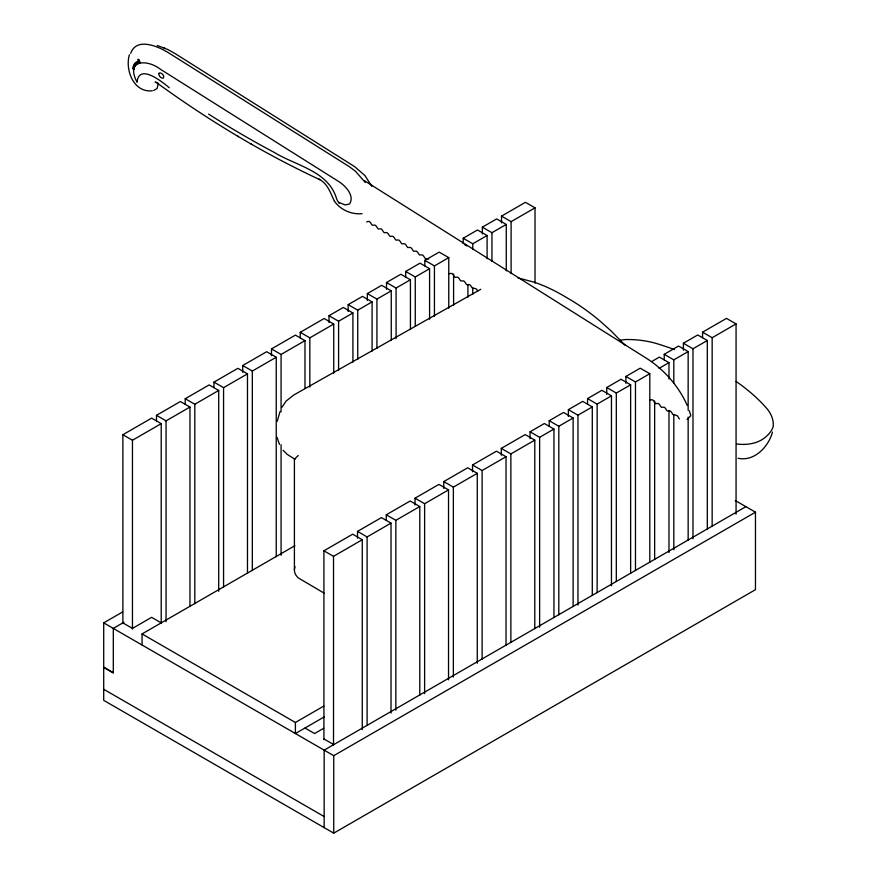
<?xml version="1.0" encoding="UTF-8"?>
<svg xmlns="http://www.w3.org/2000/svg" width="877" height="877" viewBox="0 0 877 877"><rect width="100%" height="100%" fill="white"/><g stroke="black" fill="none" stroke-linecap="round" stroke-linejoin="round"><path stroke-width="1.32" d="M136.933 81.967C125.225 59.68 147.029 58.847 160.48 69.294L339.443 181.999C345.944 186.373 354.768 195.878 349.594 203.946L345.242 204.977L338.96 202.455C340.188 204.944 336.779 200.055 336.516 198.498C328.316 170.851 295.746 165.709 274.391 152.477A986.954 569.82 60 0 1 208.605 114.098M137.053 82.01C139.125 62.442 163.813 83.249 169.239 87.689M277.209 421.344L280.026 411.565M158.353 83.348L157.06 88.555L153.661 90.506M772.494 432.131C768.515 446.7 754.384 461.828 738.039 458.265M129.39 54.791C124.863 69.897 133.721 92.94 152.313 90.791M130.684 53.333C136.538 36.615 159 46.667 169.272 53.267L349.298 166.652L355.503 171.289L365.26 182.449M294.409 570.017L294.409 459.252L298.257 455.47M282.054 407.125L286.045 401.129L293.916 394.935L480.771 289.289M366.696 222.056L367.693 221.432C371.07 220.127 371.322 226.935 373.602 225.148C376.967 223.843 377.22 230.651 379.5 228.864C382.876 227.56 383.117 234.367 385.398 232.58C388.774 231.276 389.015 238.084 391.295 236.286C394.672 234.992 394.913 241.8 397.193 240.002C400.57 238.708 400.822 245.516 403.091 243.718C406.468 242.425 406.72 249.232 409 247.435C412.365 246.141 412.618 252.938 414.898 251.151C418.274 249.846 418.515 256.654 420.796 254.867C424.172 253.563 424.413 260.37 426.693 258.583L428.721 259.022M687.02 419.535L690.846 415.753L689.3 410.699M122.879 623.58L122.879 434.718L151.633 418.121L161.215 423.657L161.215 623.141M156.479 420.785L156.479 415.325L180.388 401.523L189.969 407.049L189.969 606.544M185.222 404.187L185.222 398.728L209.143 384.915L218.724 390.451L218.724 591.306M213.977 387.59L213.977 382.12L237.897 368.318L247.478 373.854L247.478 573.339M242.732 372.352L242.732 365.523L266.652 351.71L276.233 357.246L276.233 556.742M271.486 355.755L271.486 348.925L295.406 335.113L304.988 340.649L304.988 388.467M300.241 337.788L300.241 332.317L324.161 318.515L333.742 324.052L333.742 373.24M328.996 322.55L328.996 315.72L343.324 307.443L352.916 312.979L352.916 362.168M348.169 311.478L348.169 304.648L362.497 296.382L372.078 301.907L372.078 351.096M367.342 300.416L367.342 293.587L381.67 285.31L391.252 290.846L391.252 340.035M386.505 289.344L386.505 282.515L400.833 274.249L410.425 279.774L410.425 328.963M405.678 276.913L405.678 271.453L420.006 263.177L429.587 268.713L429.587 319.261M424.841 265.852L424.841 260.381L439.169 252.105L448.761 257.641L448.761 308.2M463.188 243.707L463.188 238.248L477.516 229.971L487.097 235.507L487.097 258.737M482.35 234.006L482.35 227.176L496.678 218.91L506.27 224.435L506.27 270.894M501.523 222.944L501.523 216.115L525.433 202.302L535.025 207.838L535.025 283.107M122.879 434.718L132.46 440.254L161.215 423.657M156.479 415.325L166.06 420.861L189.969 407.049M185.222 398.728L194.815 404.253L218.724 390.451M213.977 382.12L223.569 387.656L247.478 373.854M242.732 365.523L252.324 371.059L276.233 357.246M271.486 348.925L281.078 354.451L304.988 340.649M300.241 332.317L309.833 337.853L333.742 324.052M328.996 315.72L338.588 321.256L352.916 312.979M348.169 304.648L357.75 310.184L372.078 301.907M367.342 293.587L376.924 299.112L391.252 290.846M386.505 282.515L396.086 288.051L410.425 279.774M405.678 271.453L415.26 276.979L429.587 268.713M424.841 260.381L434.433 265.917L448.761 257.641M463.188 238.248L472.769 243.784L487.097 235.507M482.35 227.176L491.942 232.712L506.27 224.435M501.523 216.115L511.105 221.651L535.025 207.838M735.222 500.504L755.47 512.19L755.47 589.673L333.742 833.15L103.705 700.339L103.705 622.867L122.659 611.927M123.953 622.242L113.297 628.403L113.297 672.977L103.705 667.452M142.052 645.001L142.052 633.939L294.869 545.713M323.92 739.651L323.92 550.789L352.675 534.192L362.267 539.728L362.267 729.653M357.52 538.226L357.52 531.396L381.429 517.594L391.021 523.12L391.021 713.045M386.275 520.258L386.275 514.799L410.184 500.986L419.776 506.522L419.776 695.077M415.029 505.031L415.029 498.191L438.938 484.389L448.531 489.925L448.531 679.85M443.784 488.423L443.784 481.594L467.693 467.792L477.274 473.317L477.274 663.242M472.539 471.826L472.539 464.996L496.448 451.184L506.029 456.72L506.029 645.275M501.293 455.229L501.293 448.388L525.202 434.586L534.784 440.122L534.784 628.677M530.048 438.621L530.048 431.791L544.376 423.514L553.957 429.05L553.957 617.605M549.21 426.189L549.21 420.719L563.538 412.453L573.13 417.989L573.13 606.544M568.384 416.487L568.384 409.658L582.712 401.381L592.293 406.917L592.293 595.472M587.557 404.056L587.557 398.586L601.885 390.32L611.466 395.845L611.466 585.77M606.72 394.354L606.72 387.524L621.048 379.248L630.64 384.784L630.64 573.339M625.893 383.282L625.893 376.452L640.221 368.187L649.802 373.712L649.802 562.278M651.677 361.565L659.394 357.114L668.976 362.65L668.976 379.039M664.229 359.789L664.229 354.319L678.557 346.042L688.149 351.578L688.149 410.337M683.402 350.087L683.402 343.247L697.73 334.981L707.311 340.517L707.311 529.072M702.565 337.645L702.565 332.186L726.485 318.384L736.066 323.909L736.066 514.141M323.92 550.789L333.512 556.325L362.267 539.728M357.52 531.396L367.101 536.932L391.021 523.12M386.275 514.799L395.856 520.335L419.776 506.522M415.029 498.191L424.611 503.727L448.531 489.925M443.784 481.594L453.365 487.13L477.274 473.317M472.539 464.996L482.12 470.521L506.029 456.72M501.293 448.388L510.874 453.924L534.784 440.122M530.048 431.791L539.629 437.327L553.957 429.05M549.21 420.719L558.802 426.255L573.13 417.989M568.384 409.658L577.965 415.194L592.293 406.917M587.557 398.586L597.138 404.122L611.466 395.845M606.72 387.524L616.312 393.06L630.64 384.784M625.893 376.452L635.474 381.988L649.802 373.712M659.055 368.373L668.976 362.65M664.229 354.319L673.81 359.855L688.149 351.578M683.402 343.247L692.983 348.783L707.311 340.517M702.565 332.186L712.157 337.722L736.066 323.909M142.052 633.939L295.406 722.473L323.832 706.062M324.161 716.937L295.406 733.545L295.406 722.473M323.591 728.338L314.569 733.545L304.988 728.009M745.888 506.665L324.161 750.142L324.161 827.614M103.705 622.867L333.742 755.678L755.47 512.19M283.161 450.296L287.25 454.407L295.067 459.351M362.058 213.67C351.611 214.755 340.408 209.866 334.4 201.162M157.421 82.624L155.119 82.076L157.246 83.063M517.89 277.888L534.038 282.153A201.885 115.336 60.5 0 1 567.013 297.84A201.885 115.336 60.5 0 1 600 321.037L610.798 330.662L625.06 345.198M157.29 45.494L167.891 49.529L175.192 53.64L354.845 166.783L364.985 175.619L371.859 186.373M163.626 47.676L164.712 48.092M157.465 83.271C208.485 120.281 262.661 153.08 319.831 179.664L318.987 179.171C327.943 183.797 330.092 192.447 334.499 201.326M464.733 244.727L466.86 245.966M161.215 622.867L151.633 617.331L132.46 628.403L122.879 622.867M324.161 739.081L333.742 744.606M103.705 667.134L113.297 672.67M103.705 689.278L324.161 816.553M237.579 136.143L238.412 136.626M250.943 143.938L251.798 144.431M324.062 593.104L298.257 577.899A25.85 14.92 0 0 1 295.067 566.728M364.657 180.815L648.278 359.449C665.215 370.774 679.017 386.889 687.294 405.525M132.679 68.658L134.049 69.645M132.767 67.704L134.115 68.823M132.997 66.597L134.324 67.803M133.326 65.567L134.619 66.86M133.753 64.635L135.025 66.005M134.291 63.791L135.518 65.238M477.877 290.824L475.915 288.741L473.887 288.303C471.618 290.101 471.366 283.293 467.989 284.597C465.709 286.384 465.468 279.577 462.091 280.881C459.811 282.668 459.57 275.86 456.193 277.165C453.913 278.952 453.672 272.144 450.296 273.449L449.177 273.734M134.926 63.056L136.099 64.558M135.661 62.42L136.768 63.977M136.494 61.894L137.536 63.495M137.404 61.489L138.369 63.122M139.279 62.859L137.667 59.483M140.254 62.695L138.818 59.296M279.456 444.398L277.11 437.48M679.379 418.976L677.526 415.928L674.479 414.635C672.199 416.422 671.957 409.614 668.581 410.918C666.301 412.705 666.06 405.898 662.683 407.202C660.403 408.989 660.162 402.181 656.785 403.486C654.505 405.284 654.253 398.476 650.887 399.769L649.758 400.055M712.157 337.722L712.157 526.277M692.983 348.783L692.983 538.708M688.149 417.167L688.149 540.133M673.81 359.855L673.81 383.085M673.81 414.503L673.81 549.78M668.976 410.469L668.976 552.576M654.648 400.975L654.648 559.482M635.474 381.988L635.474 570.543M616.312 393.06L616.312 581.615M597.138 404.122L597.138 592.677M577.965 415.194L577.965 605.119M558.802 426.255L558.802 614.81M539.629 437.327L539.629 627.252M511.105 221.651L511.105 273.569M510.874 453.924L510.874 642.479M491.942 232.712L491.942 261.412M482.12 470.521L482.12 659.087M472.769 243.784L472.769 249.243M472.769 287.503L472.769 294.332M467.923 284.839L467.923 297.128M453.595 273.975L453.595 305.404M453.365 487.13L453.365 677.055M434.433 265.917L434.433 316.465M424.611 503.727L424.611 693.652M415.26 276.979L415.26 326.167M396.086 288.051L396.086 338.61M395.856 520.335L395.856 710.249M376.924 299.112L376.924 348.312M367.101 536.932L367.101 725.487M357.75 310.184L357.75 359.373M338.588 321.256L338.588 370.445M333.742 755.678L333.742 833.15M333.512 556.325L333.512 745.187M309.833 337.853L309.833 387.042M281.078 354.451L281.078 411.839M281.078 444.639L281.078 555.305M252.324 371.059L252.324 570.543M223.569 387.656L223.569 587.141M194.815 404.253L194.815 603.749M166.06 420.861L166.06 621.716M132.46 440.254L132.46 629.116M736.746 443.948A25.641 14.799 0 0 0 762.442 439.366A46.733 26.979 0 0 0 773.218 426.518A63.78 36.823 0 0 0 766.388 408.013A244.771 141.318 0 0 0 736.066 381.429M674.566 349.616A244.771 141.318 0 0 0 657.553 343.85A63.78 36.823 0 0 0 625.652 339.531A46.733 26.979 0 0 0 619.853 340.298M158.901 73.438C158.474 75.729 161.083 78.831 163.451 78.02C164.723 75.773 161.576 72.188 159.175 73.065L158.901 73.438"/></g></svg>
